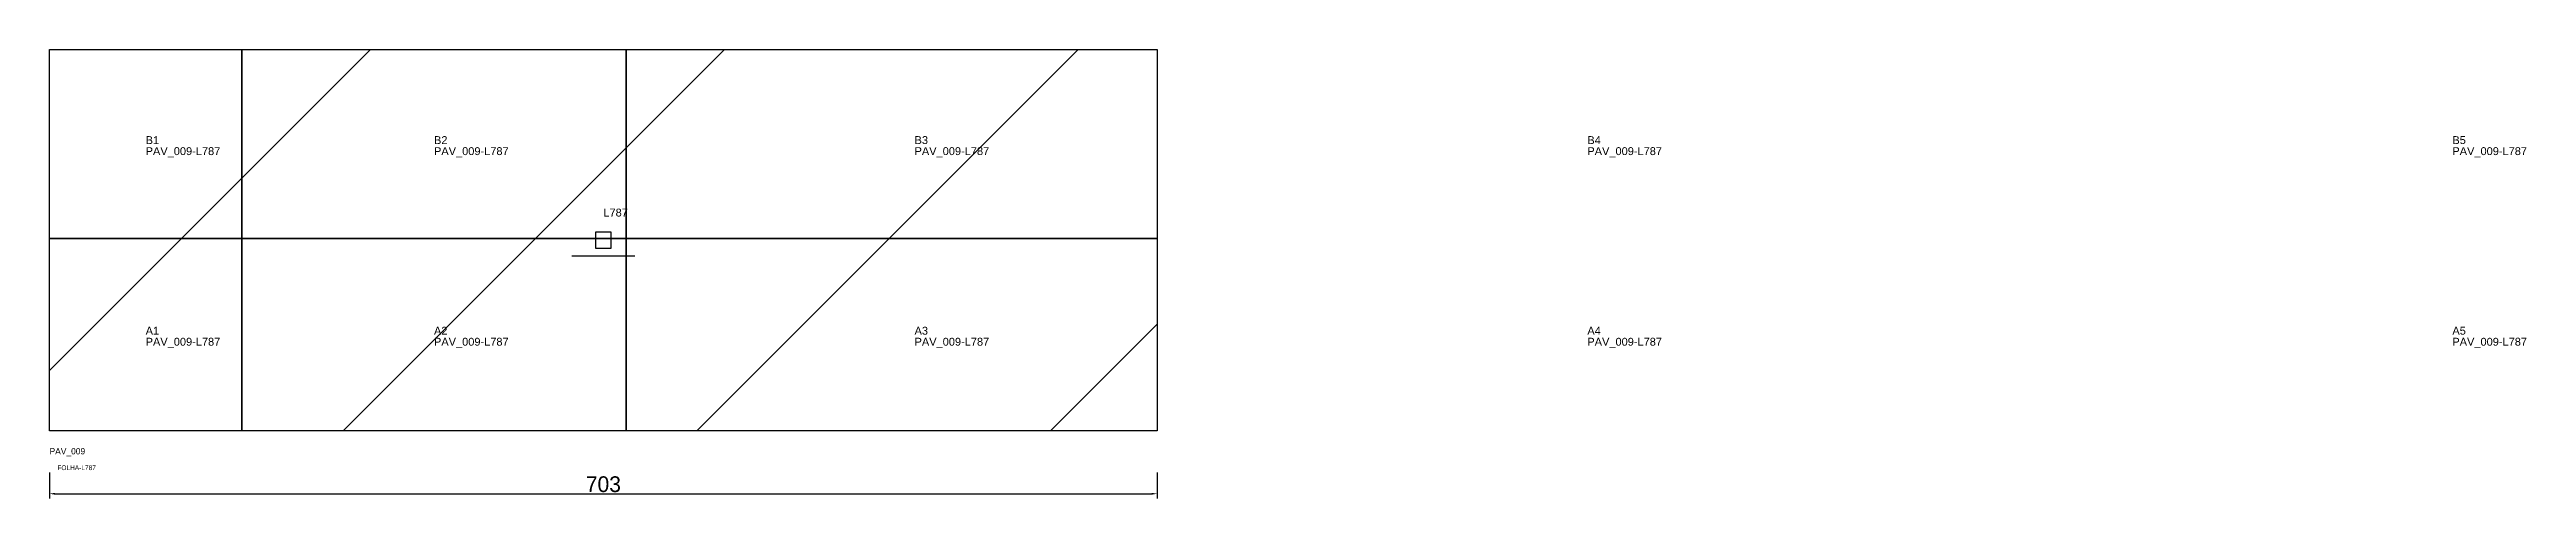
# Model space of a CAD drawing. Header units: metres. Extents: x 222 to 1794, y -84 to 202.
import ezdxf

# ---------------------------------------------------------------- set-up
doc = ezdxf.new("R2010")
doc.units = ezdxf.units.M
for name, color, linetype in [('3', 3, 'CONTINUOUS'), ('AUX00', 7, 'CONTINUOUS'), ('COTA', 241, 'CONTINUOUS'), ('FOLHA', 255, 'CONTINUOUS'), ('Hachura', 251, 'CONTINUOUS'), ('NOMENCLATURA', 7, 'CONTINUOUS'), ('Nível', 160, 'CONTINUOUS'), ('Painéis', 200, 'CONTINUOUS'), ('Pilares', 5, 'CONTINUOUS'), ('SARR_2.2x7', 40, 'CONTINUOUS')]:
    doc.layers.add(name, color=color, linetype=linetype)
doc.styles.add('ARIAL', font='Arial.ttf')
doc.styles.add('STR_STANDARD', font='arial.ttf')
doc.dimstyles.new('EZ DXF', dxfattribs={"dimtxt": 10, "dimasz": 3.5, "dimexe": 3, "dimexo": 1.5, "dimgap": 1, "dimtad": 1, "dimdec": 1, "dimdsep": 46, "dimcen": 2.5, "dimazin": 3, "dimtfac": 1, "dimtmove": 0, "dimatfit": 3})

msp = doc.modelspace()

# ---------------------------------------------------------------- hatches: boundary and pattern name
at = {"layer": 'Hachura'}
h = msp.add_hatch(dxfattribs=at)
h.set_pattern_fill('ANSI31', scale=50)
h.paths.add_polyline_path([(222.2, -40.5), (222.2, 193), (222.2, 201.5), (726.2, 201.5), (925.2, 201.5), (925.2, -40.5), (738.7, -40.5), (698.7, -40.5), (234.7, -40.5)])
h = msp.add_hatch(dxfattribs=at)
h.set_pattern_fill('ANSI31', scale=50)
h.paths.add_polyline_path([(222.2, -40.5), (222.2, 193), (222.2, 201.5), (726.2, 201.5), (925.2, 201.5), (925.2, -40.5), (738.7, -40.5), (698.7, -40.5), (234.7, -40.5)])

# ---------------------------------------------------------------- linework, layer by layer
at = {"layer": '3'}
for points in [[(344.2, -40.5), (344.2, 201.5)], [(344.2, -40.5), (344.2, 201.5)], [(588.2, -40.5), (588.2, 201.5)], [(588.2, -40.5), (588.2, 201.5)], [(222.2, 81.5), (925.2, 81.5)], [(222.2, 81.5), (925.2, 81.5)]]:
    msp.add_lwpolyline(points, close=True, dxfattribs=at)
at = {"layer": 'Painéis', "color": 200}
for p, q in [((222.2, 193), (222.2, 201.5)), ((222.2, 201.5), (726.2, 201.5)), ((222.2, 193), (222.2, 201.5)), ((222.2, 201.5), (726.2, 201.5)), ((222.2, -40.5), (222.2, 193)), ((222.2, -40.5), (222.2, 193)), ((726.2, 201.5), (925.2, 201.5)), ((726.2, 201.5), (925.2, 201.5)), ((925.2, 201.5), (925.2, -40.5)), ((925.2, 201.5), (925.2, -40.5)), ((234.7, -40.5), (222.2, -40.5)), ((234.7, -40.5), (222.2, -40.5)), ((698.7, -40.5), (234.7, -40.5)), ((698.7, -40.5), (234.7, -40.5)), ((738.7, -40.5), (698.7, -40.5)), ((738.7, -40.5), (698.7, -40.5)), ((925.2, -40.5), (738.7, -40.5)), ((925.2, -40.5), (738.7, -40.5))]:
    msp.add_line(p, q, dxfattribs=at)
at = {"layer": 'Pilares'}
msp.add_lwpolyline([(568.7, 75.5), (578.7, 75.5), (578.7, 85.5), (568.7, 85.5)], close=True, dxfattribs=at)
msp.add_lwpolyline([(568.7, 75.5), (578.7, 75.5), (578.7, 85.5), (568.7, 85.5)], close=True, dxfattribs=at)
at = {"layer": 'SARR_2.2x7'}
msp.add_line((553.7, 70.5), (593.7, 70.5), dxfattribs=at)
msp.add_line((553.7, 70.5), (593.7, 70.5), dxfattribs=at)

# ---------------------------------------------------------------- texts
at = {"layer": '3', "style": 'STR_STANDARD'}
for s, p in [('B1', (283.2, 141.5)), ('B1', (283.2, 141.5)), ('B2', (466.2, 141.5)), ('B2', (466.2, 141.5)), ('B3', (771.2, 141.5)), ('B3', (771.2, 141.5)), ('B4', (1198.2, 141.5)), ('B4', (1198.2, 141.5)), ('B5', (1747.2, 141.5)), ('B5', (1747.2, 141.5)), ('A1', (283.2, 20.5)), ('A1', (283.2, 20.5)), ('A2', (466.2, 20.5)), ('A2', (466.2, 20.5)), ('A3', (771.2, 20.5)), ('A3', (771.2, 20.5)), ('A4', (1198.2, 20.5)), ('A4', (1198.2, 20.5)), ('A5', (1747.2, 20.5)), ('A5', (1747.2, 20.5))]:
    msp.add_text(s, height=5, dxfattribs=at).set_placement(p)
at = {"layer": 'AUX00', "style": 'STR_STANDARD'}
for p in [(283.2, 134.5), (283.2, 134.5), (466.2, 134.5), (466.2, 134.5), (771.2, 134.5), (771.2, 134.5), (1198.2, 134.5), (1198.2, 134.5), (1747.2, 134.5), (1747.2, 134.5), (283.2, 13.5), (283.2, 13.5), (466.2, 13.5), (466.2, 13.5), (771.2, 13.5), (771.2, 13.5), (1198.2, 13.5), (1198.2, 13.5), (1747.2, 13.5), (1747.2, 13.5)]:
    msp.add_text('PAV_009-L787', height=5, dxfattribs=at).set_placement(p)
at = {"layer": 'FOLHA'}
msp.add_text('FOLHA-L787', height=3, dxfattribs=at).set_placement((227.2, -65.5))
msp.add_text('FOLHA-L787', height=3, dxfattribs=at).set_placement((227.2, -65.5))
at = {"layer": 'NOMENCLATURA', "insert": (573.7, 100.5), "char_height": 5, "attachment_point": 1, "style": 'ARIAL'}
msp.add_mtext('L787', dxfattribs=at)
msp.add_mtext('L787', dxfattribs=at)
at = {"layer": 'Nível'}
msp.add_text('PAV_009', height=4, dxfattribs=at).set_placement((222.2, -55.5))
msp.add_text('PAV_009', height=4, dxfattribs=at).set_placement((222.2, -55.5))

# ---------------------------------------------------------------- dimensions: what is measured, and where the dimension line sits
at = {"layer": 'COTA'}
msp.add_linear_dim(base=(222.2, -80.5), p1=(222.2, -65.5), p2=(925.2, -65.5), dimstyle='EZ DXF', dxfattribs=at).render()
msp.add_linear_dim(base=(222.2, -80.5), p1=(222.2, -65.5), p2=(925.2, -65.5), dimstyle='EZ DXF', dxfattribs=at).render()

doc.saveas('drawing.dxf')
